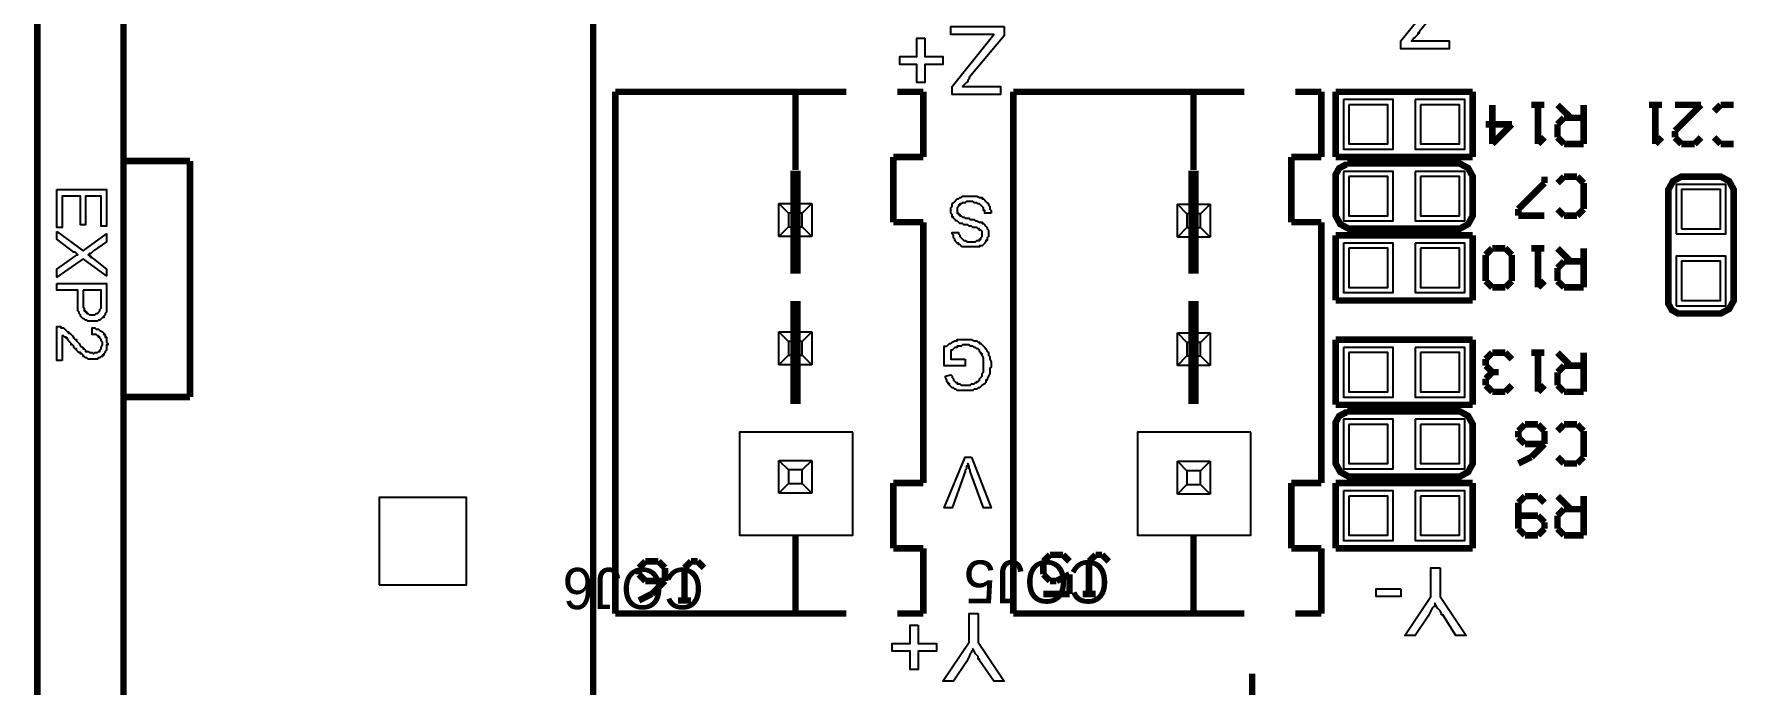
# Model space of a CAD drawing. Extents: x -110 to 1, y -84 to 0.
# Drawn here: x -109.55 to -76.4, y -36.97 to -24.3 of the extents above; entities that cross this region are included whole.
import ezdxf

# ---------------------------------------------------------------- set-up
doc = ezdxf.new("R2010")
doc.units = 0
doc.header["$MEASUREMENT"] = 0

msp = doc.modelspace()

# ---------------------------------------------------------------- linework, layer by layer
at = {"color": 7, "linetype": 'Continuous', "lineweight": 25}
for p, q in [((-95.05, -28.236), (-95.05, -27.596)), ((-95.05, -27.596), (-94.862, -27.783)), ((-95.05, -27.596), (-94.41, -27.596)), ((-94.862, -27.783), (-94.862, -28.048)), ((-94.597, -27.783), (-94.862, -27.783)), ((-94.41, -27.596), (-94.597, -27.783)), ((-94.597, -28.048), (-94.597, -27.783)), ((-94.41, -27.596), (-94.41, -28.236)), ((-87.293, -28.252), (-87.293, -27.612)), ((-87.293, -27.612), (-87.106, -27.799)), ((-87.293, -27.612), (-86.653, -27.612)), ((-87.106, -27.799), (-87.106, -28.064)), ((-86.841, -27.799), (-87.106, -27.799)), ((-86.653, -27.612), (-86.841, -27.799)), ((-86.841, -28.064), (-86.841, -27.799)), ((-86.653, -27.612), (-86.653, -28.252)), ((-94.862, -28.048), (-95.05, -28.236)), ((-94.862, -28.048), (-94.597, -28.048)), ((-94.597, -28.048), (-94.41, -28.236)), ((-87.106, -28.064), (-87.293, -28.252)), ((-87.106, -28.064), (-86.841, -28.064)), ((-86.841, -28.064), (-86.653, -28.252)), ((-94.41, -28.236), (-95.05, -28.236)), ((-86.653, -28.252), (-87.293, -28.252)), ((-95.05, -30.736), (-95.05, -30.096)), ((-95.05, -30.096), (-94.862, -30.283)), ((-95.05, -30.096), (-94.41, -30.096)), ((-94.41, -30.096), (-94.597, -30.283)), ((-94.41, -30.096), (-94.41, -30.736)), ((-87.293, -30.752), (-87.293, -30.112)), ((-87.293, -30.112), (-87.106, -30.299)), ((-87.293, -30.112), (-86.653, -30.112)), ((-86.653, -30.112), (-86.841, -30.299)), ((-86.653, -30.112), (-86.653, -30.752)), ((-94.862, -30.283), (-94.862, -30.548)), ((-94.597, -30.283), (-94.862, -30.283)), ((-94.597, -30.548), (-94.597, -30.283)), ((-87.106, -30.299), (-87.106, -30.564)), ((-86.841, -30.299), (-87.106, -30.299)), ((-86.841, -30.564), (-86.841, -30.299)), ((-94.862, -30.548), (-95.05, -30.736)), ((-94.41, -30.736), (-95.05, -30.736)), ((-94.862, -30.548), (-94.597, -30.548)), ((-94.597, -30.548), (-94.41, -30.736)), ((-87.106, -30.564), (-87.293, -30.752)), ((-86.653, -30.752), (-87.293, -30.752)), ((-87.106, -30.564), (-86.841, -30.564)), ((-86.841, -30.564), (-86.653, -30.752)), ((-95.05, -33.236), (-95.05, -32.596)), ((-95.05, -32.596), (-94.862, -32.783)), ((-95.05, -32.596), (-94.41, -32.596)), ((-94.862, -32.783), (-94.862, -33.048)), ((-94.597, -32.783), (-94.862, -32.783)), ((-94.41, -32.596), (-94.597, -32.783)), ((-94.597, -33.048), (-94.597, -32.783)), ((-94.41, -32.596), (-94.41, -33.236)), ((-87.293, -33.252), (-87.293, -32.612)), ((-87.293, -32.612), (-87.106, -32.799)), ((-87.293, -32.612), (-86.653, -32.612)), ((-87.106, -32.799), (-87.106, -33.064)), ((-86.841, -32.799), (-87.106, -32.799)), ((-86.653, -32.612), (-86.841, -32.799)), ((-86.841, -33.064), (-86.841, -32.799)), ((-86.653, -32.612), (-86.653, -33.252)), ((-94.862, -33.048), (-95.05, -33.236)), ((-94.862, -33.048), (-94.597, -33.048)), ((-94.597, -33.048), (-94.41, -33.236)), ((-87.106, -33.064), (-87.293, -33.252)), ((-87.106, -33.064), (-86.841, -33.064)), ((-86.841, -33.064), (-86.653, -33.252)), ((-94.41, -33.236), (-95.05, -33.236)), ((-86.653, -33.252), (-87.293, -33.252))]:
    msp.add_line(p, q, dxfattribs=at)
at = {"color": 0}
for points, const_width in [([(-109.482, -1.181), (-109.482, -82.587)], 0.127), ([(-98.663, -18.95), (-98.663, -25.296)], 0.127), ([(-107.806, -22.758), (-107.806, -35.449)], 0.127), ([(-98.663, -25.296), (-98.663, -35.449)], 0.127), ([(-98.231, -25.423), (-98.231, -35.576)], 0.127), ([(-93.735, -25.423), (-98.231, -25.423)], 0.127), ([(-94.726, -25.423), (-94.726, -26.946)], 0.127), ([(-92.237, -25.423), (-92.745, -25.423)], 0.127), ([(-92.237, -25.423), (-92.237, -26.692)], 0.127), ([(-90.485, -25.423), (-90.485, -35.576)], 0.127), ([(-85.989, -25.423), (-90.485, -25.423)], 0.127), ([(-86.979, -25.423), (-86.979, -26.946)], 0.127), ([(-84.49, -25.423), (-84.998, -25.423)], 0.127), ([(-84.49, -25.423), (-84.49, -26.692)], 0.127), ([(-84.211, -25.423), (-84.211, -26.692)], 0.127), ([(-81.544, -25.423), (-84.211, -25.423)], 0.127), ([(-81.544, -25.423), (-81.544, -26.692)], 0.127), ([(-81.163, -25.677), (-81.163, -26.438)], 0.127), ([(-80.147, -25.677), (-80.402, -25.677)], 0.127), ([(-80.402, -25.677), (-80.274, -25.677)], 0.127), ([(-80.274, -25.677), (-80.274, -26.438)], 0.127), ([(-79.639, -25.93), (-79.893, -25.677)], 0.127), ([(-79.385, -25.677), (-79.385, -26.438)], 0.127), ([(-77.861, -25.677), (-78.115, -25.677)], 0.127), ([(-78.115, -25.677), (-77.988, -25.677)], 0.127), ([(-77.988, -25.677), (-77.988, -26.438)], 0.127), ([(-77.608, -25.677), (-77.1, -25.677)], 0.127), ([(-77.1, -25.677), (-77.608, -26.184)], 0.127), ([(-76.718, -25.677), (-76.846, -25.804)], 0.127), ([(-76.465, -25.677), (-76.718, -25.677)], 0.127), ([(-80.782, -26.057), (-81.29, -26.057)], 0.127), ([(-81.163, -26.438), (-80.782, -26.057)], 0.127), ([(-79.893, -26.057), (-79.766, -25.93)], 0.127), ([(-79.893, -26.311), (-79.893, -26.057)], 0.127), ([(-79.766, -25.93), (-79.385, -25.93)], 0.127), ([(-77.608, -26.184), (-77.608, -26.311)], 0.127), ([(-80.274, -26.438), (-80.147, -26.311)], 0.127), ([(-79.766, -26.438), (-79.893, -26.311)], 0.127), ([(-79.385, -26.438), (-79.766, -26.438)], 0.127), ([(-77.988, -26.438), (-77.861, -26.311)], 0.127), ([(-77.608, -26.311), (-77.481, -26.438)], 0.127), ([(-77.481, -26.438), (-77.227, -26.438)], 0.127), ([(-77.227, -26.438), (-77.1, -26.311)], 0.127), ([(-76.846, -26.311), (-76.718, -26.438)], 0.127), ([(-76.718, -26.438), (-76.465, -26.438)], 0.127), ([(-106.511, -26.768), (-107.806, -26.768)], 0.127), ([(-106.511, -26.768), (-106.511, -31.363)], 0.127), ([(-92.237, -26.692), (-92.821, -26.692)], 0.127), ([(-92.821, -26.692), (-92.821, -27.961)], 0.127), ([(-84.49, -26.692), (-85.075, -26.692)], 0.127), ([(-85.075, -26.692), (-85.075, -27.961)], 0.127), ([(-81.544, -26.692), (-84.211, -26.692)], 0.127), ([(-84.211, -27.073), (-84.211, -27.033), (-84.144, -26.912), (-84.022, -26.844), (-83.983, -26.844)], 0.127), ([(-81.849, -26.819), (-83.983, -26.819)], 0.127), ([(-81.849, -26.819), (-81.795, -26.819), (-81.633, -26.908), (-81.544, -27.07), (-81.544, -27.123), (-81.544, -27.123), (-81.544, -27.123), (-81.544, -27.123)], 0.127), ([(-94.624, -27.961), (-94.828, -27.961)], 2.006), ([(-86.878, -27.961), (-87.081, -27.961)], 2.006), ([(-84.211, -27.073), (-84.211, -27.783)], 0.127), ([(-81.544, -27.123), (-81.544, -27.783)], 0.127), ([(-80.655, -27.707), (-80.147, -27.2)], 0.127), ([(-80.147, -27.2), (-80.147, -27.073)], 0.127), ([(-79.766, -27.073), (-79.893, -27.2)], 0.127), ([(-79.512, -27.073), (-79.766, -27.073)], 0.127), ([(-79.385, -27.2), (-79.512, -27.073)], 0.127), ([(-79.385, -27.707), (-79.385, -27.2)], 0.127), ([(-77.735, -27.377), (-77.735, -27.324), (-77.645, -27.162), (-77.483, -27.073), (-77.43, -27.073)], 0.127), ([(-76.769, -27.073), (-77.43, -27.073)], 0.127), ([(-76.769, -27.073), (-76.716, -27.073), (-76.554, -27.162), (-76.465, -27.324), (-76.465, -27.377), (-76.465, -27.377), (-76.465, -27.377), (-76.465, -27.377)], 0.127), ([(-77.735, -27.377), (-77.735, -29.51)], 0.127), ([(-76.465, -27.377), (-76.465, -29.434)], 0.127), ([(-83.906, -28.088), (-83.96, -28.088), (-84.122, -27.999), (-84.211, -27.837), (-84.211, -27.783)], 0.127), ([(-81.544, -27.783), (-81.544, -27.837), (-81.633, -27.999), (-81.795, -28.088), (-81.849, -28.088)], 0.127), ([(-80.655, -27.834), (-80.655, -27.707)], 0.127), ([(-80.147, -27.834), (-80.655, -27.834)], 0.127), ([(-79.893, -27.707), (-79.766, -27.834)], 0.127), ([(-79.766, -27.834), (-79.512, -27.834)], 0.127), ([(-79.512, -27.834), (-79.385, -27.707)], 0.127), ([(-92.237, -27.961), (-92.821, -27.961)], 0.127), ([(-92.237, -27.961), (-92.237, -33.038)], 0.127), ([(-84.49, -27.961), (-85.075, -27.961)], 0.127), ([(-84.49, -27.961), (-84.49, -33.038)], 0.127), ([(-84.211, -28.215), (-84.211, -29.484)], 0.127), ([(-81.544, -28.215), (-84.211, -28.215)], 0.127), ([(-81.849, -28.088), (-83.906, -28.088)], 0.127), ([(-81.544, -28.215), (-81.544, -29.484)], 0.127), ([(-81.29, -28.596), (-81.163, -28.469)], 0.127), ([(-81.163, -28.469), (-80.909, -28.469)], 0.127), ([(-80.909, -28.469), (-80.782, -28.596)], 0.127), ([(-80.147, -28.469), (-80.402, -28.469)], 0.127), ([(-80.402, -28.469), (-80.274, -28.469)], 0.127), ([(-80.274, -28.469), (-80.274, -29.23)], 0.127), ([(-79.639, -28.722), (-79.893, -28.469)], 0.127), ([(-79.385, -28.469), (-79.385, -29.23)], 0.127), ([(-81.29, -29.104), (-81.29, -28.596)], 0.127), ([(-80.782, -28.596), (-80.782, -29.104)], 0.127), ([(-79.893, -28.85), (-79.766, -28.722)], 0.127), ([(-79.893, -29.104), (-79.893, -28.85)], 0.127), ([(-79.766, -28.722), (-79.385, -28.722)], 0.127), ([(-81.163, -29.23), (-81.29, -29.104)], 0.127), ([(-80.909, -29.23), (-81.163, -29.23)], 0.127), ([(-80.782, -29.104), (-80.909, -29.23)], 0.127), ([(-80.274, -29.23), (-80.147, -29.104)], 0.127), ([(-79.766, -29.23), (-79.893, -29.104)], 0.127), ([(-79.385, -29.23), (-79.766, -29.23)], 0.127), ([(-94.624, -30.499), (-94.828, -30.499)], 2.006), ([(-86.878, -30.499), (-87.081, -30.499)], 2.006), ([(-81.544, -29.484), (-84.211, -29.484)], 0.127), ([(-77.506, -29.738), (-77.546, -29.738), (-77.667, -29.671), (-77.735, -29.55), (-77.735, -29.51)], 0.127), ([(-76.465, -29.434), (-76.465, -29.488), (-76.554, -29.649), (-76.716, -29.738), (-76.769, -29.738)], 0.127), ([(-76.769, -29.738), (-77.506, -29.738)], 0.127), ([(-84.211, -30.246), (-84.211, -31.515)], 0.127), ([(-81.544, -30.246), (-84.211, -30.246)], 0.127), ([(-81.544, -30.246), (-81.544, -31.515)], 0.127), ([(-81.29, -30.626), (-81.163, -30.499)], 0.127), ([(-81.163, -30.499), (-80.909, -30.499)], 0.127), ([(-80.909, -30.499), (-80.782, -30.626)], 0.127), ([(-80.147, -30.499), (-80.402, -30.499)], 0.127), ([(-80.402, -30.499), (-80.274, -30.499)], 0.127), ([(-80.274, -30.499), (-80.274, -31.261)], 0.127), ([(-79.639, -30.753), (-79.893, -30.499)], 0.127), ([(-79.385, -30.499), (-79.385, -31.261)], 0.127), ([(-81.29, -30.753), (-81.29, -30.626)], 0.127), ([(-81.163, -30.88), (-81.29, -30.753)], 0.127), ([(-81.29, -31.007), (-81.163, -30.88)], 0.127), ([(-81.163, -30.88), (-81.036, -30.88)], 0.127), ([(-81.036, -30.88), (-81.163, -30.88)], 0.127), ([(-79.893, -30.88), (-79.766, -30.753)], 0.127), ([(-79.893, -31.134), (-79.893, -30.88)], 0.127), ([(-79.766, -30.753), (-79.385, -30.753)], 0.127), ([(-81.29, -31.134), (-81.29, -31.007)], 0.127), ([(-81.163, -31.261), (-81.29, -31.134)], 0.127), ([(-80.782, -31.134), (-80.909, -31.261)], 0.127), ([(-80.274, -31.261), (-80.147, -31.134)], 0.127), ([(-79.766, -31.261), (-79.893, -31.134)], 0.127), ([(-106.511, -31.363), (-107.806, -31.363)], 0.127), ([(-81.544, -31.515), (-84.211, -31.515)], 0.127), ([(-80.909, -31.261), (-81.163, -31.261)], 0.127), ([(-79.385, -31.261), (-79.766, -31.261)], 0.127), ([(-84.211, -31.896), (-84.211, -31.856), (-84.144, -31.734), (-84.022, -31.667), (-83.983, -31.667)], 0.127), ([(-81.849, -31.642), (-83.983, -31.642)], 0.127), ([(-81.849, -31.642), (-81.795, -31.642), (-81.633, -31.731), (-81.544, -31.893), (-81.544, -31.946), (-81.544, -31.946), (-81.544, -31.946), (-81.544, -31.946)], 0.127), ([(-84.211, -31.896), (-84.211, -32.606)], 0.127), ([(-81.544, -31.946), (-81.544, -32.606)], 0.127), ([(-80.528, -31.896), (-80.655, -32.023)], 0.127), ([(-80.655, -32.023), (-80.655, -32.15)], 0.127), ([(-80.655, -32.15), (-80.528, -32.277)], 0.127), ([(-80.274, -31.896), (-80.528, -31.896)], 0.127), ([(-80.147, -32.023), (-80.274, -31.896)], 0.127), ([(-80.147, -32.277), (-80.147, -32.023)], 0.127), ([(-79.766, -31.896), (-79.893, -32.023)], 0.127), ([(-79.512, -31.896), (-79.766, -31.896)], 0.127), ([(-79.385, -32.023), (-79.512, -31.896)], 0.127), ([(-79.385, -32.531), (-79.385, -32.023)], 0.127), ([(-80.655, -32.657), (-80.402, -32.531)], 0.127), ([(-80.528, -32.277), (-80.147, -32.277)], 0.127), ([(-80.402, -32.531), (-80.147, -32.277)], 0.127), ([(-79.893, -32.531), (-79.766, -32.657)], 0.127), ([(-79.512, -32.657), (-79.385, -32.531)], 0.127), ([(-83.906, -32.911), (-83.96, -32.911), (-84.122, -32.822), (-84.211, -32.66), (-84.211, -32.606)], 0.127), ([(-81.544, -32.606), (-81.544, -32.66), (-81.633, -32.822), (-81.795, -32.911), (-81.849, -32.911)], 0.127), ([(-79.766, -32.657), (-79.512, -32.657)], 0.127), ([(-92.821, -33.038), (-92.821, -34.307)], 0.127), ([(-92.237, -33.038), (-92.821, -33.038)], 0.127), ([(-84.49, -33.038), (-85.075, -33.038)], 0.127), ([(-85.075, -33.038), (-85.075, -34.307)], 0.127), ([(-84.211, -33.038), (-84.211, -34.307)], 0.127), ([(-81.544, -33.038), (-84.211, -33.038)], 0.127), ([(-81.849, -32.911), (-83.906, -32.911)], 0.127), ([(-81.544, -33.038), (-81.544, -34.307)], 0.127), ([(-80.528, -33.292), (-80.655, -33.419)], 0.127), ([(-80.655, -33.419), (-80.655, -33.926)], 0.127), ([(-80.274, -33.292), (-80.528, -33.292)], 0.127), ([(-80.147, -33.419), (-80.274, -33.292)], 0.127), ([(-79.639, -33.545), (-79.893, -33.292)], 0.127), ([(-79.385, -33.292), (-79.385, -34.053)], 0.127), ([(-80.274, -33.672), (-80.655, -33.672)], 0.127), ([(-80.147, -33.799), (-80.274, -33.672)], 0.127), ([(-80.147, -33.926), (-80.147, -33.799)], 0.127), ([(-79.893, -33.672), (-79.766, -33.545)], 0.127), ([(-79.893, -33.926), (-79.893, -33.672)], 0.127), ([(-79.766, -33.545), (-79.385, -33.545)], 0.127), ([(-94.726, -34.053), (-94.726, -35.576)], 0.127), ([(-86.979, -34.053), (-86.979, -35.576)], 0.127), ([(-80.655, -33.926), (-80.528, -34.053)], 0.127), ([(-80.528, -34.053), (-80.274, -34.053)], 0.127), ([(-80.274, -34.053), (-80.147, -33.926)], 0.127), ([(-79.766, -34.053), (-79.893, -33.926)], 0.127), ([(-79.385, -34.053), (-79.766, -34.053)], 0.127), ([(-92.237, -34.307), (-92.821, -34.307)], 0.127), ([(-92.237, -34.307), (-92.237, -35.576)], 0.127), ([(-89.9, -34.561), (-89.773, -34.434)], 0.127), ([(-89.773, -34.434), (-89.52, -34.434)], 0.127), ([(-89.52, -34.434), (-89.392, -34.561)], 0.127), ([(-89.011, -34.561), (-88.884, -34.434)], 0.127), ([(-88.884, -34.434), (-88.757, -34.434)], 0.127), ([(-88.757, -34.434), (-88.63, -34.561)], 0.127), ([(-84.49, -34.307), (-85.075, -34.307)], 0.127), ([(-84.49, -34.307), (-84.49, -35.576)], 0.127), ([(-81.544, -34.307), (-84.211, -34.307)], 0.127), ([(-97.646, -34.561), (-97.773, -34.688)], 0.127), ([(-97.773, -34.688), (-97.773, -34.815)], 0.127), ([(-97.773, -34.815), (-97.646, -34.942)], 0.127), ([(-97.393, -34.561), (-97.646, -34.561)], 0.127), ([(-97.266, -34.688), (-97.393, -34.561)], 0.127), ([(-97.266, -34.942), (-97.266, -34.688)], 0.127), ([(-96.885, -34.688), (-96.758, -34.561)], 0.127), ([(-96.885, -35.322), (-96.885, -34.688)], 0.127), ([(-96.758, -34.561), (-96.631, -34.561)], 0.127), ([(-96.631, -34.561), (-96.504, -34.688)], 0.127), ([(-89.9, -34.815), (-89.9, -34.561)], 0.127), ([(-89.773, -34.942), (-89.9, -34.815)], 0.127), ([(-89.392, -34.815), (-89.646, -34.942)], 0.127), ([(-89.392, -35.195), (-89.392, -34.815)], 0.127), ([(-89.011, -35.195), (-89.011, -34.561)], 0.127), ([(-97.773, -35.322), (-97.52, -35.195)], 0.127), ([(-97.646, -34.942), (-97.266, -34.942)], 0.127), ([(-97.52, -35.195), (-97.266, -34.942)], 0.127), ([(-89.9, -35.195), (-89.392, -35.195)], 0.127), ([(-89.646, -34.942), (-89.773, -34.942)], 0.127), ([(-89.138, -35.195), (-88.884, -35.195)], 0.127), ([(-88.884, -35.195), (-89.011, -35.195)], 0.127), ([(-107.806, -35.449), (-107.806, -39.257)], 0.127), ([(-98.663, -35.449), (-98.663, -39.257)], 0.127), ([(-97.012, -35.322), (-96.758, -35.322)], 0.127), ([(-96.758, -35.322), (-96.885, -35.322)], 0.127), ([(-93.735, -35.576), (-98.231, -35.576)], 0.127), ([(-92.237, -35.576), (-92.745, -35.576)], 0.127), ([(-85.989, -35.576), (-90.485, -35.576)], 0.127), ([(-84.49, -35.576), (-84.998, -35.576)], 0.127), ([(-85.837, -36.744), (-85.837, -37.252)], 0.127)]:
    msp.add_lwpolyline(points, dxfattribs=dict(at, const_width=const_width))
for points, const_width in [([(-104.504, -24.027), (-104.504, -24.027)], 1.702), ([(-101.965, -24.027), (-101.965, -24.027)], 1.702), ([(-104.504, -26.565), (-104.504, -26.565)], 1.702), ([(-101.965, -26.565), (-101.965, -26.565)], 1.702), ([(-80.274, -26.438), (-80.274, -26.438)], 0.127), ([(-77.988, -26.438), (-77.988, -26.438)], 0.127), ([(-104.504, -29.104), (-104.504, -29.104)], 1.702), ([(-101.965, -29.104), (-101.965, -29.104)], 1.702), ([(-80.274, -29.23), (-80.274, -29.23)], 0.127), ([(-104.504, -31.642), (-104.504, -31.642)], 1.702), ([(-101.965, -31.642), (-101.965, -31.642)], 1.702), ([(-81.29, -31.007), (-81.29, -31.007)], 0.127), ([(-81.29, -31.007), (-81.29, -31.007)], 0.127), ([(-81.29, -31.007), (-81.29, -31.007)], 0.127), ([(-80.274, -31.261), (-80.274, -31.261)], 0.127), ([(-104.504, -34.18), (-104.504, -34.18)], 1.702)]:
    msp.add_lwpolyline(points, close=True, dxfattribs=dict(at, const_width=const_width))
for points in [[(-81.925, -23.265), (-81.925, -23.443), (-82.586, -24.255), (-82.586, -24.28), (-82.586, -24.28), (-82.611, -24.28), (-82.611, -24.306), (-82.636, -24.332), (-82.662, -24.357), (-82.687, -24.382), (-82.712, -24.407), (-82.738, -24.433), (-82.001, -24.433), (-82.001, -24.585), (-82.941, -24.585), (-82.941, -24.433), (-82.205, -23.519), (-82.128, -23.418), (-82.966, -23.418), (-82.966, -23.265), (-81.925, -23.265)], [(-90.662, -24.154), (-90.662, -24.332), (-91.348, -25.144), (-91.348, -25.169), (-91.348, -25.169), (-91.348, -25.169), (-91.373, -25.194), (-91.373, -25.22), (-91.399, -25.245), (-91.424, -25.271), (-91.45, -25.296), (-91.475, -25.321), (-90.738, -25.321), (-90.738, -25.473), (-91.678, -25.473), (-91.678, -25.321), (-90.942, -24.407), (-90.865, -24.306), (-91.703, -24.306), (-91.703, -24.154), (-90.662, -24.154)], [(-92.211, -24.382), (-92.211, -24.738), (-91.856, -24.738), (-91.856, -24.89), (-92.211, -24.89), (-92.211, -25.245), (-92.364, -25.245), (-92.364, -24.89), (-92.694, -24.89), (-92.694, -24.738), (-92.364, -24.738), (-92.364, -24.382), (-92.211, -24.382)], [(-84.058, -25.575), (-84.058, -26.54), (-83.093, -26.54), (-83.093, -25.575), (-84.058, -25.575)], [(-83.957, -25.677), (-83.957, -26.438), (-83.195, -26.438), (-83.195, -25.677), (-83.957, -25.677)], [(-82.662, -25.575), (-82.662, -26.54), (-81.697, -26.54), (-81.697, -25.575), (-82.662, -25.575)], [(-82.56, -25.677), (-82.56, -26.438), (-81.798, -26.438), (-81.798, -25.677), (-82.56, -25.677)], [(-84.058, -26.971), (-84.058, -27.936), (-83.093, -27.936), (-83.093, -26.971), (-84.058, -26.971)], [(-83.957, -27.073), (-83.957, -27.834), (-83.195, -27.834), (-83.195, -27.073), (-83.957, -27.073)], [(-82.662, -26.971), (-82.662, -27.936), (-81.697, -27.936), (-81.697, -26.971), (-82.662, -26.971)], [(-82.56, -27.073), (-82.56, -27.834), (-81.798, -27.834), (-81.798, -27.073), (-82.56, -27.073)], [(-109.101, -27.327), (-108.136, -27.327), (-108.136, -28.037), (-108.238, -28.037), (-108.238, -27.454), (-108.543, -27.454), (-108.543, -28.012), (-108.644, -28.012), (-108.644, -27.454), (-109, -27.454), (-109, -28.062), (-109.101, -28.062), (-109.101, -27.327)], [(-90.916, -27.783), (-91.043, -27.783), (-91.043, -27.783), (-91.043, -27.783), (-91.043, -27.783), (-91.043, -27.758), (-91.043, -27.733), (-91.069, -27.733), (-91.069, -27.707), (-91.069, -27.682), (-91.094, -27.656), (-91.094, -27.656), (-91.094, -27.656), (-91.094, -27.656), (-91.119, -27.631), (-91.119, -27.631), (-91.145, -27.606), (-91.17, -27.606), (-91.196, -27.581), (-91.196, -27.581), (-91.196, -27.581), (-91.196, -27.581), (-91.221, -27.581), (-91.221, -27.581), (-91.246, -27.581), (-91.271, -27.555), (-91.297, -27.555), (-91.323, -27.555), (-91.348, -27.555), (-91.348, -27.555), (-91.348, -27.555), (-91.373, -27.555), (-91.373, -27.555), (-91.399, -27.555), (-91.424, -27.581), (-91.45, -27.581), (-91.475, -27.581), (-91.475, -27.581), (-91.475, -27.581), (-91.475, -27.581), (-91.5, -27.606), (-91.5, -27.606), (-91.526, -27.606), (-91.526, -27.631), (-91.551, -27.631), (-91.551, -27.631), (-91.551, -27.656), (-91.551, -27.656), (-91.551, -27.656), (-91.576, -27.682), (-91.576, -27.682), (-91.576, -27.707), (-91.576, -27.733), (-91.576, -27.733), (-91.576, -27.733), (-91.576, -27.733), (-91.576, -27.758), (-91.576, -27.758), (-91.576, -27.783), (-91.551, -27.783), (-91.551, -27.809), (-91.551, -27.809), (-91.551, -27.809), (-91.526, -27.809), (-91.526, -27.834), (-91.526, -27.834), (-91.5, -27.834), (-91.475, -27.86), (-91.45, -27.86), (-91.45, -27.86), (-91.45, -27.86), (-91.45, -27.86), (-91.424, -27.885), (-91.424, -27.885), (-91.424, -27.885), (-91.399, -27.885), (-91.399, -27.885), (-91.373, -27.885), (-91.348, -27.885), (-91.323, -27.91), (-91.323, -27.91), (-91.297, -27.91), (-91.297, -27.91), (-91.271, -27.91), (-91.271, -27.91), (-91.271, -27.91), (-91.246, -27.91), (-91.246, -27.91), (-91.221, -27.936), (-91.196, -27.936), (-91.145, -27.961), (-91.119, -27.961), (-91.119, -27.961), (-91.094, -27.961), (-91.094, -27.961), (-91.094, -27.961), (-91.094, -27.987), (-91.069, -27.987), (-91.069, -27.987), (-91.043, -28.012), (-91.018, -28.037), (-91.018, -28.037), (-90.992, -28.062), (-90.992, -28.062), (-90.992, -28.062), (-90.992, -28.088), (-90.992, -28.088), (-90.967, -28.114), (-90.967, -28.139), (-90.967, -28.164), (-90.967, -28.189), (-90.967, -28.189), (-90.967, -28.189), (-90.967, -28.189), (-90.967, -28.189), (-90.967, -28.215), (-90.967, -28.241), (-90.967, -28.241), (-90.992, -28.266), (-90.992, -28.291), (-90.992, -28.316), (-90.992, -28.316), (-91.018, -28.316), (-91.018, -28.342), (-91.018, -28.342), (-91.043, -28.367), (-91.043, -28.367), (-91.069, -28.393), (-91.094, -28.418), (-91.119, -28.418), (-91.119, -28.418), (-91.119, -28.418), (-91.145, -28.418), (-91.145, -28.418), (-91.145, -28.418), (-91.145, -28.443), (-91.17, -28.443), (-91.196, -28.443), (-91.246, -28.443), (-91.271, -28.443), (-91.297, -28.443), (-91.297, -28.443), (-91.297, -28.443), (-91.323, -28.443), (-91.323, -28.443), (-91.323, -28.443), (-91.348, -28.443), (-91.373, -28.443), (-91.399, -28.443), (-91.424, -28.443), (-91.475, -28.443), (-91.5, -28.418), (-91.5, -28.418), (-91.5, -28.418), (-91.5, -28.418), (-91.5, -28.418), (-91.526, -28.393), (-91.551, -28.393), (-91.551, -28.367), (-91.576, -28.367), (-91.602, -28.342), (-91.627, -28.316), (-91.627, -28.316), (-91.627, -28.316), (-91.627, -28.316), (-91.627, -28.291), (-91.653, -28.266), (-91.653, -28.241), (-91.653, -28.215), (-91.678, -28.189), (-91.678, -28.164), (-91.551, -28.164), (-91.551, -28.164), (-91.551, -28.164), (-91.551, -28.164), (-91.551, -28.164), (-91.551, -28.189), (-91.526, -28.215), (-91.526, -28.241), (-91.526, -28.241), (-91.5, -28.266), (-91.475, -28.291), (-91.475, -28.291), (-91.475, -28.291), (-91.45, -28.316), (-91.45, -28.316), (-91.424, -28.316), (-91.373, -28.342), (-91.348, -28.342), (-91.323, -28.342), (-91.297, -28.342), (-91.297, -28.342), (-91.297, -28.342), (-91.297, -28.342), (-91.271, -28.342), (-91.271, -28.342), (-91.246, -28.342), (-91.221, -28.342), (-91.196, -28.316), (-91.17, -28.316), (-91.145, -28.316), (-91.145, -28.291), (-91.145, -28.291), (-91.119, -28.291), (-91.119, -28.291), (-91.119, -28.266), (-91.094, -28.241), (-91.094, -28.241), (-91.094, -28.215), (-91.094, -28.189), (-91.094, -28.189), (-91.094, -28.189), (-91.094, -28.164), (-91.094, -28.164), (-91.094, -28.139), (-91.094, -28.139), (-91.119, -28.114), (-91.119, -28.114), (-91.119, -28.114), (-91.145, -28.114), (-91.145, -28.088), (-91.145, -28.088), (-91.145, -28.088), (-91.17, -28.088), (-91.17, -28.088), (-91.196, -28.062), (-91.196, -28.062), (-91.221, -28.062), (-91.246, -28.062), (-91.271, -28.062), (-91.297, -28.037), (-91.323, -28.037), (-91.323, -28.037), (-91.323, -28.037), (-91.323, -28.037), (-91.348, -28.037), (-91.348, -28.037), (-91.373, -28.012), (-91.399, -28.012), (-91.45, -28.012), (-91.475, -27.987), (-91.5, -27.987), (-91.5, -27.987), (-91.526, -27.987), (-91.526, -27.987), (-91.526, -27.987), (-91.551, -27.961), (-91.551, -27.961), (-91.551, -27.961), (-91.551, -27.961), (-91.576, -27.936), (-91.602, -27.936), (-91.627, -27.91), (-91.653, -27.885), (-91.653, -27.885), (-91.653, -27.885), (-91.653, -27.86), (-91.678, -27.86), (-91.678, -27.834), (-91.678, -27.809), (-91.703, -27.783), (-91.703, -27.758), (-91.703, -27.733), (-91.703, -27.733), (-91.703, -27.733), (-91.703, -27.733), (-91.703, -27.733), (-91.703, -27.707), (-91.703, -27.682), (-91.678, -27.656), (-91.678, -27.631), (-91.678, -27.606), (-91.653, -27.581), (-91.653, -27.581), (-91.653, -27.581), (-91.653, -27.581), (-91.627, -27.555), (-91.627, -27.555), (-91.602, -27.529), (-91.576, -27.504), (-91.551, -27.504), (-91.526, -27.479), (-91.526, -27.479), (-91.526, -27.479), (-91.526, -27.479), (-91.5, -27.479), (-91.5, -27.479), (-91.5, -27.479), (-91.475, -27.454), (-91.45, -27.454), (-91.424, -27.454), (-91.373, -27.454), (-91.348, -27.454), (-91.348, -27.454), (-91.323, -27.454), (-91.323, -27.454), (-91.323, -27.454), (-91.297, -27.454), (-91.297, -27.454), (-91.271, -27.454), (-91.271, -27.454), (-91.221, -27.454), (-91.196, -27.454), (-91.145, -27.479), (-91.119, -27.479), (-91.119, -27.479), (-91.119, -27.479), (-91.119, -27.479), (-91.094, -27.479), (-91.094, -27.504), (-91.069, -27.504), (-91.043, -27.529), (-91.018, -27.555), (-90.992, -27.581), (-90.967, -27.606), (-90.967, -27.606), (-90.967, -27.606), (-90.967, -27.606), (-90.967, -27.606), (-90.967, -27.631), (-90.967, -27.631), (-90.942, -27.656), (-90.942, -27.682), (-90.942, -27.707), (-90.916, -27.733), (-90.916, -27.783)], [(-77.582, -28.189), (-76.617, -28.189), (-76.617, -27.225), (-77.582, -27.225), (-77.582, -28.189)], [(-77.481, -28.088), (-76.718, -28.088), (-76.718, -27.327), (-77.481, -27.327), (-77.481, -28.088)], [(-109.101, -28.139), (-108.593, -28.52), (-108.136, -28.189), (-108.136, -28.342), (-108.39, -28.52), (-108.39, -28.52), (-108.39, -28.52), (-108.39, -28.52), (-108.415, -28.545), (-108.415, -28.545), (-108.441, -28.57), (-108.467, -28.57), (-108.492, -28.596), (-108.492, -28.596), (-108.492, -28.596), (-108.492, -28.596), (-108.467, -28.596), (-108.467, -28.621), (-108.441, -28.621), (-108.441, -28.647), (-108.415, -28.647), (-108.39, -28.672), (-108.136, -28.875), (-108.136, -29.002), (-108.593, -28.672), (-109.101, -29.028), (-109.101, -28.875), (-108.745, -28.621), (-108.745, -28.621), (-108.745, -28.621), (-108.745, -28.621), (-108.745, -28.621), (-108.72, -28.596), (-108.695, -28.596), (-108.695, -28.596), (-108.695, -28.596), (-108.72, -28.57), (-108.72, -28.57), (-108.745, -28.545), (-108.745, -28.545), (-108.771, -28.545), (-109.101, -28.291), (-109.101, -28.139)], [(-84.058, -28.367), (-84.058, -29.332), (-83.093, -29.332), (-83.093, -28.367), (-84.058, -28.367)], [(-83.957, -28.469), (-83.957, -29.23), (-83.195, -29.23), (-83.195, -28.469), (-83.957, -28.469)], [(-82.662, -28.367), (-82.662, -29.332), (-81.697, -29.332), (-81.697, -28.367), (-82.662, -28.367)], [(-82.56, -28.469), (-82.56, -29.23), (-81.798, -29.23), (-81.798, -28.469), (-82.56, -28.469)], [(-77.582, -29.586), (-76.617, -29.586), (-76.617, -28.621), (-77.582, -28.621), (-77.582, -29.586)], [(-77.481, -29.484), (-76.718, -29.484), (-76.718, -28.722), (-77.481, -28.722), (-77.481, -29.484)], [(-109.101, -29.154), (-108.136, -29.154), (-108.136, -29.51), (-108.136, -29.51), (-108.136, -29.51), (-108.136, -29.535), (-108.136, -29.535), (-108.136, -29.56), (-108.136, -29.56), (-108.136, -29.586), (-108.136, -29.611), (-108.136, -29.637), (-108.136, -29.662), (-108.136, -29.662), (-108.136, -29.662), (-108.136, -29.687), (-108.136, -29.687), (-108.136, -29.713), (-108.161, -29.738), (-108.161, -29.738), (-108.161, -29.763), (-108.187, -29.789), (-108.187, -29.789), (-108.187, -29.789), (-108.187, -29.814), (-108.213, -29.814), (-108.213, -29.814), (-108.238, -29.84), (-108.263, -29.865), (-108.289, -29.865), (-108.289, -29.865), (-108.289, -29.865), (-108.289, -29.865), (-108.314, -29.89), (-108.339, -29.89), (-108.365, -29.89), (-108.39, -29.89), (-108.415, -29.89), (-108.415, -29.89), (-108.415, -29.89), (-108.415, -29.89), (-108.441, -29.89), (-108.441, -29.89), (-108.467, -29.89), (-108.467, -29.89), (-108.492, -29.89), (-108.517, -29.865), (-108.543, -29.865), (-108.568, -29.84), (-108.593, -29.84), (-108.593, -29.84), (-108.619, -29.814), (-108.619, -29.814), (-108.619, -29.814), (-108.619, -29.814), (-108.644, -29.789), (-108.644, -29.789), (-108.644, -29.789), (-108.644, -29.763), (-108.67, -29.738), (-108.67, -29.738), (-108.67, -29.713), (-108.695, -29.687), (-108.695, -29.662), (-108.695, -29.637), (-108.695, -29.611), (-108.695, -29.56), (-108.695, -29.535), (-108.695, -29.281), (-109.101, -29.281), (-109.101, -29.154)], [(-108.593, -29.281), (-108.593, -29.535), (-108.593, -29.535), (-108.593, -29.535), (-108.593, -29.535), (-108.593, -29.56), (-108.593, -29.56), (-108.593, -29.56), (-108.593, -29.611), (-108.568, -29.637), (-108.568, -29.662), (-108.568, -29.687), (-108.543, -29.687), (-108.543, -29.713), (-108.543, -29.713), (-108.543, -29.713), (-108.517, -29.713), (-108.517, -29.738), (-108.492, -29.738), (-108.467, -29.763), (-108.441, -29.763), (-108.415, -29.763), (-108.415, -29.763), (-108.415, -29.763), (-108.39, -29.763), (-108.365, -29.763), (-108.365, -29.763), (-108.339, -29.738), (-108.314, -29.738), (-108.314, -29.738), (-108.314, -29.738), (-108.289, -29.713), (-108.289, -29.713), (-108.289, -29.713), (-108.263, -29.687), (-108.263, -29.687), (-108.263, -29.662), (-108.238, -29.637), (-108.238, -29.637), (-108.238, -29.637), (-108.238, -29.637), (-108.238, -29.611), (-108.238, -29.611), (-108.238, -29.586), (-108.238, -29.56), (-108.238, -29.535), (-108.238, -29.281), (-108.593, -29.281)], [(-109, -30.652), (-109.101, -30.652), (-109.101, -29.992), (-109.101, -29.992), (-109.101, -29.992), (-109.075, -29.992), (-109.075, -29.992), (-109.075, -29.992), (-109.051, -29.992), (-109.026, -29.992), (-109.026, -30.017), (-109.026, -30.017), (-109.026, -30.017), (-109, -30.017), (-109, -30.017), (-108.974, -30.017), (-108.949, -30.043), (-108.949, -30.043), (-108.923, -30.068), (-108.898, -30.093), (-108.898, -30.093), (-108.898, -30.093), (-108.873, -30.093), (-108.873, -30.119), (-108.848, -30.119), (-108.822, -30.144), (-108.797, -30.17), (-108.771, -30.22), (-108.745, -30.246), (-108.745, -30.246), (-108.745, -30.246), (-108.72, -30.246), (-108.72, -30.271), (-108.72, -30.271), (-108.695, -30.296), (-108.67, -30.322), (-108.644, -30.373), (-108.593, -30.398), (-108.593, -30.423), (-108.568, -30.423), (-108.543, -30.449), (-108.543, -30.449), (-108.543, -30.449), (-108.543, -30.474), (-108.517, -30.474), (-108.517, -30.474), (-108.517, -30.474), (-108.492, -30.474), (-108.467, -30.499), (-108.441, -30.499), (-108.415, -30.499), (-108.39, -30.525), (-108.39, -30.525), (-108.39, -30.525), (-108.39, -30.525), (-108.365, -30.499), (-108.339, -30.499), (-108.339, -30.499), (-108.314, -30.499), (-108.289, -30.474), (-108.263, -30.474), (-108.263, -30.449), (-108.263, -30.449), (-108.263, -30.449), (-108.238, -30.423), (-108.238, -30.398), (-108.238, -30.398), (-108.213, -30.347), (-108.213, -30.322), (-108.213, -30.322), (-108.213, -30.322), (-108.213, -30.322), (-108.213, -30.322), (-108.213, -30.296), (-108.238, -30.271), (-108.238, -30.246), (-108.238, -30.246), (-108.263, -30.22), (-108.263, -30.195), (-108.289, -30.195), (-108.289, -30.195), (-108.289, -30.17), (-108.314, -30.17), (-108.339, -30.144), (-108.365, -30.144), (-108.39, -30.144), (-108.415, -30.144), (-108.415, -30.017), (-108.415, -30.017), (-108.39, -30.017), (-108.39, -30.017), (-108.39, -30.017), (-108.365, -30.017), (-108.365, -30.017), (-108.339, -30.043), (-108.289, -30.043), (-108.263, -30.068), (-108.213, -30.093), (-108.213, -30.093), (-108.187, -30.119), (-108.187, -30.119), (-108.187, -30.119), (-108.187, -30.119), (-108.187, -30.119), (-108.187, -30.144), (-108.161, -30.144), (-108.161, -30.144), (-108.161, -30.17), (-108.161, -30.195), (-108.136, -30.195), (-108.136, -30.22), (-108.136, -30.246), (-108.136, -30.271), (-108.136, -30.296), (-108.111, -30.322), (-108.111, -30.322), (-108.111, -30.347), (-108.111, -30.347), (-108.136, -30.347), (-108.136, -30.373), (-108.136, -30.373), (-108.136, -30.398), (-108.136, -30.423), (-108.136, -30.449), (-108.161, -30.474), (-108.161, -30.499), (-108.187, -30.525), (-108.187, -30.55), (-108.213, -30.55), (-108.213, -30.55), (-108.213, -30.55), (-108.213, -30.55), (-108.213, -30.576), (-108.213, -30.576), (-108.238, -30.576), (-108.263, -30.601), (-108.289, -30.601), (-108.314, -30.626), (-108.365, -30.626), (-108.365, -30.626), (-108.39, -30.626), (-108.39, -30.626), (-108.415, -30.626), (-108.415, -30.626), (-108.441, -30.626), (-108.441, -30.626), (-108.467, -30.626), (-108.492, -30.626), (-108.517, -30.601), (-108.517, -30.601), (-108.517, -30.601), (-108.543, -30.601), (-108.543, -30.601), (-108.568, -30.576), (-108.593, -30.576), (-108.593, -30.55), (-108.619, -30.525), (-108.644, -30.525), (-108.644, -30.525), (-108.644, -30.499), (-108.67, -30.499), (-108.67, -30.499), (-108.695, -30.474), (-108.695, -30.474), (-108.72, -30.449), (-108.72, -30.423), (-108.745, -30.423), (-108.771, -30.398), (-108.771, -30.373), (-108.797, -30.347), (-108.797, -30.347), (-108.797, -30.347), (-108.822, -30.347), (-108.822, -30.322), (-108.822, -30.322), (-108.848, -30.296), (-108.873, -30.271), (-108.898, -30.246), (-108.898, -30.22), (-108.923, -30.22), (-108.923, -30.22), (-108.923, -30.22), (-108.923, -30.195), (-108.949, -30.195), (-108.949, -30.195), (-108.974, -30.17), (-109, -30.17), (-109, -30.652)], [(-91.424, -30.626), (-91.424, -30.753), (-91.83, -30.753), (-91.83, -30.398), (-91.83, -30.398), (-91.83, -30.398), (-91.83, -30.373), (-91.805, -30.373), (-91.805, -30.373), (-91.78, -30.373), (-91.755, -30.347), (-91.729, -30.322), (-91.703, -30.322), (-91.678, -30.296), (-91.627, -30.271), (-91.627, -30.271), (-91.627, -30.271), (-91.627, -30.271), (-91.602, -30.271), (-91.602, -30.271), (-91.602, -30.271), (-91.576, -30.271), (-91.576, -30.246), (-91.526, -30.246), (-91.5, -30.246), (-91.45, -30.246), (-91.424, -30.246), (-91.424, -30.246), (-91.424, -30.246), (-91.399, -30.246), (-91.399, -30.246), (-91.373, -30.246), (-91.373, -30.246), (-91.348, -30.246), (-91.348, -30.246), (-91.297, -30.246), (-91.246, -30.271), (-91.196, -30.271), (-91.17, -30.296), (-91.17, -30.296), (-91.145, -30.296), (-91.145, -30.296), (-91.145, -30.322), (-91.119, -30.322), (-91.119, -30.322), (-91.094, -30.347), (-91.069, -30.373), (-91.043, -30.398), (-91.018, -30.423), (-90.992, -30.474), (-90.992, -30.474), (-90.992, -30.474), (-90.967, -30.499), (-90.967, -30.499), (-90.967, -30.499), (-90.967, -30.525), (-90.967, -30.525), (-90.967, -30.55), (-90.942, -30.576), (-90.942, -30.601), (-90.942, -30.626), (-90.916, -30.677), (-90.916, -30.728), (-90.916, -30.728), (-90.916, -30.753), (-90.916, -30.753), (-90.916, -30.753), (-90.916, -30.779), (-90.916, -30.779), (-90.942, -30.804), (-90.942, -30.829), (-90.942, -30.855), (-90.942, -30.906), (-90.967, -30.957), (-90.992, -31.007), (-90.992, -31.007), (-90.992, -31.007), (-90.992, -31.007), (-90.992, -31.032), (-90.992, -31.032), (-91.018, -31.032), (-91.018, -31.083), (-91.043, -31.109), (-91.094, -31.134), (-91.119, -31.159), (-91.145, -31.185), (-91.145, -31.185), (-91.145, -31.185), (-91.17, -31.185), (-91.17, -31.185), (-91.17, -31.185), (-91.196, -31.21), (-91.196, -31.21), (-91.221, -31.21), (-91.221, -31.21), (-91.246, -31.21), (-91.271, -31.236), (-91.323, -31.236), (-91.348, -31.236), (-91.424, -31.236), (-91.424, -31.236), (-91.424, -31.236), (-91.424, -31.236), (-91.424, -31.236), (-91.45, -31.236), (-91.45, -31.236), (-91.475, -31.236), (-91.5, -31.236), (-91.526, -31.236), (-91.576, -31.236), (-91.602, -31.21), (-91.602, -31.21), (-91.602, -31.21), (-91.602, -31.21), (-91.627, -31.21), (-91.627, -31.21), (-91.653, -31.185), (-91.678, -31.185), (-91.703, -31.159), (-91.729, -31.134), (-91.729, -31.109), (-91.729, -31.109), (-91.755, -31.109), (-91.755, -31.083), (-91.755, -31.083), (-91.78, -31.058), (-91.78, -31.032), (-91.805, -30.982), (-91.805, -30.957), (-91.703, -30.931), (-91.703, -30.931), (-91.703, -30.931), (-91.703, -30.931), (-91.678, -30.957), (-91.678, -30.957), (-91.678, -30.982), (-91.653, -31.007), (-91.653, -31.032), (-91.653, -31.032), (-91.653, -31.032), (-91.627, -31.058), (-91.627, -31.058), (-91.627, -31.058), (-91.602, -31.083), (-91.576, -31.083), (-91.576, -31.109), (-91.551, -31.109), (-91.551, -31.109), (-91.526, -31.109), (-91.526, -31.109), (-91.5, -31.134), (-91.5, -31.134), (-91.475, -31.134), (-91.45, -31.134), (-91.424, -31.134), (-91.424, -31.134), (-91.399, -31.134), (-91.399, -31.134), (-91.399, -31.134), (-91.373, -31.134), (-91.373, -31.134), (-91.348, -31.134), (-91.323, -31.134), (-91.297, -31.109), (-91.271, -31.109), (-91.271, -31.109), (-91.246, -31.109), (-91.246, -31.109), (-91.246, -31.109), (-91.221, -31.083), (-91.196, -31.083), (-91.196, -31.058), (-91.17, -31.058), (-91.145, -31.032), (-91.145, -31.032), (-91.145, -31.032), (-91.145, -31.032), (-91.145, -31.007), (-91.119, -30.982), (-91.119, -30.982), (-91.094, -30.957), (-91.094, -30.931), (-91.094, -30.931), (-91.094, -30.931), (-91.094, -30.931), (-91.094, -30.931), (-91.094, -30.906), (-91.094, -30.906), (-91.069, -30.88), (-91.069, -30.855), (-91.069, -30.829), (-91.069, -30.779), (-91.069, -30.753), (-91.069, -30.753), (-91.069, -30.728), (-91.069, -30.728), (-91.069, -30.728), (-91.069, -30.703), (-91.069, -30.703), (-91.069, -30.677), (-91.069, -30.677), (-91.069, -30.626), (-91.069, -30.601), (-91.094, -30.55), (-91.094, -30.525), (-91.094, -30.525), (-91.094, -30.525), (-91.119, -30.525), (-91.119, -30.499), (-91.119, -30.499), (-91.145, -30.474), (-91.145, -30.449), (-91.17, -30.423), (-91.196, -30.423), (-91.221, -30.398), (-91.246, -30.398), (-91.246, -30.398), (-91.246, -30.398), (-91.246, -30.398), (-91.246, -30.398), (-91.271, -30.373), (-91.297, -30.373), (-91.323, -30.373), (-91.348, -30.347), (-91.373, -30.347), (-91.424, -30.347), (-91.424, -30.347), (-91.424, -30.347), (-91.424, -30.347), (-91.424, -30.347), (-91.45, -30.347), (-91.475, -30.347), (-91.5, -30.373), (-91.526, -30.373), (-91.551, -30.373), (-91.576, -30.373), (-91.576, -30.373), (-91.576, -30.398), (-91.576, -30.398), (-91.602, -30.398), (-91.602, -30.398), (-91.627, -30.398), (-91.653, -30.423), (-91.653, -30.423), (-91.678, -30.449), (-91.703, -30.449), (-91.703, -30.626), (-91.424, -30.626)], [(-84.058, -30.398), (-84.058, -31.363), (-83.093, -31.363), (-83.093, -30.398), (-84.058, -30.398)], [(-82.662, -30.398), (-82.662, -31.363), (-81.697, -31.363), (-81.697, -30.398), (-82.662, -30.398)], [(-83.957, -30.499), (-83.957, -31.261), (-83.195, -31.261), (-83.195, -30.499), (-83.957, -30.499)], [(-82.56, -30.499), (-82.56, -31.261), (-81.798, -31.261), (-81.798, -30.499), (-82.56, -30.499)], [(-84.058, -31.794), (-84.058, -32.758), (-83.093, -32.758), (-83.093, -31.794), (-84.058, -31.794)], [(-82.662, -31.794), (-82.662, -32.758), (-81.697, -32.758), (-81.697, -31.794), (-82.662, -31.794)], [(-93.608, -32.048), (-95.818, -32.048), (-95.818, -34.053), (-93.608, -34.053), (-93.608, -32.048)], [(-85.862, -32.048), (-88.071, -32.048), (-88.071, -34.053), (-85.862, -34.053), (-85.862, -32.048)], [(-83.957, -31.896), (-83.957, -32.657), (-83.195, -32.657), (-83.195, -31.896), (-83.957, -31.896)], [(-82.56, -31.896), (-82.56, -32.657), (-81.798, -32.657), (-81.798, -31.896), (-82.56, -31.896)], [(-91.297, -32.531), (-90.916, -33.52), (-91.069, -33.52), (-91.323, -32.81), (-91.323, -32.81), (-91.323, -32.81), (-91.323, -32.81), (-91.323, -32.784), (-91.323, -32.784), (-91.348, -32.758), (-91.348, -32.733), (-91.348, -32.708), (-91.373, -32.657), (-91.373, -32.657), (-91.373, -32.657), (-91.373, -32.657), (-91.373, -32.657), (-91.373, -32.683), (-91.373, -32.708), (-91.399, -32.708), (-91.399, -32.758), (-91.424, -32.784), (-91.424, -32.81), (-91.678, -33.52), (-91.83, -33.52), (-91.424, -32.531), (-91.297, -32.531)], [(-102.828, -35.018), (-101.126, -35.018), (-101.126, -33.317), (-102.828, -33.317), (-102.828, -35.018)], [(-84.058, -33.19), (-84.058, -34.155), (-83.093, -34.155), (-83.093, -33.19), (-84.058, -33.19)], [(-83.957, -33.292), (-83.957, -34.053), (-83.195, -34.053), (-83.195, -33.292), (-83.957, -33.292)], [(-82.662, -33.19), (-82.662, -34.155), (-81.697, -34.155), (-81.697, -33.19), (-82.662, -33.19)], [(-82.56, -33.292), (-82.56, -34.053), (-81.798, -34.053), (-81.798, -33.292), (-82.56, -33.292)], [(-82.179, -34.688), (-82.179, -35.246), (-81.671, -36.007), (-81.874, -36.007), (-82.128, -35.601), (-82.128, -35.601), (-82.154, -35.601), (-82.154, -35.601), (-82.154, -35.576), (-82.154, -35.576), (-82.179, -35.526), (-82.205, -35.5), (-82.23, -35.475), (-82.255, -35.424), (-82.281, -35.373), (-82.281, -35.399), (-82.281, -35.399), (-82.281, -35.399), (-82.281, -35.399), (-82.281, -35.424), (-82.306, -35.449), (-82.332, -35.475), (-82.357, -35.526), (-82.382, -35.576), (-82.408, -35.627), (-82.662, -36.007), (-82.865, -36.007), (-82.357, -35.246), (-82.357, -34.688), (-82.179, -34.688)], [(-82.941, -35.094), (-82.941, -35.246), (-83.424, -35.246), (-83.424, -35.094), (-82.941, -35.094)], [(-91.17, -35.576), (-91.17, -36.134), (-90.662, -36.896), (-90.865, -36.896), (-91.145, -36.49), (-91.145, -36.49), (-91.145, -36.49), (-91.145, -36.49), (-91.145, -36.465), (-91.17, -36.465), (-91.17, -36.414), (-91.196, -36.388), (-91.221, -36.363), (-91.246, -36.312), (-91.271, -36.261), (-91.271, -36.287), (-91.271, -36.287), (-91.271, -36.287), (-91.271, -36.287), (-91.297, -36.312), (-91.297, -36.338), (-91.323, -36.363), (-91.348, -36.414), (-91.373, -36.465), (-91.399, -36.515), (-91.653, -36.896), (-91.856, -36.896), (-91.348, -36.134), (-91.348, -35.576), (-91.17, -35.576)], [(-92.339, -35.805), (-92.339, -36.16), (-91.983, -36.16), (-91.983, -36.312), (-92.339, -36.312), (-92.339, -36.667), (-92.491, -36.667), (-92.491, -36.312), (-92.846, -36.312), (-92.846, -36.16), (-92.491, -36.16), (-92.491, -35.805), (-92.339, -35.805)]]:
    msp.add_lwpolyline(points, close=True, dxfattribs=at)

# ---------------------------------------------------------------- texts
for s, height, p in [('COJ6', 0.8029, (-96.51, -34.688)), ('COJ5', 0.8328, (-88.601, -34.544))]:
    msp.add_text(s, height=height, rotation=180, dxfattribs=at).set_placement(p)

doc.saveas('drawing.dxf')
